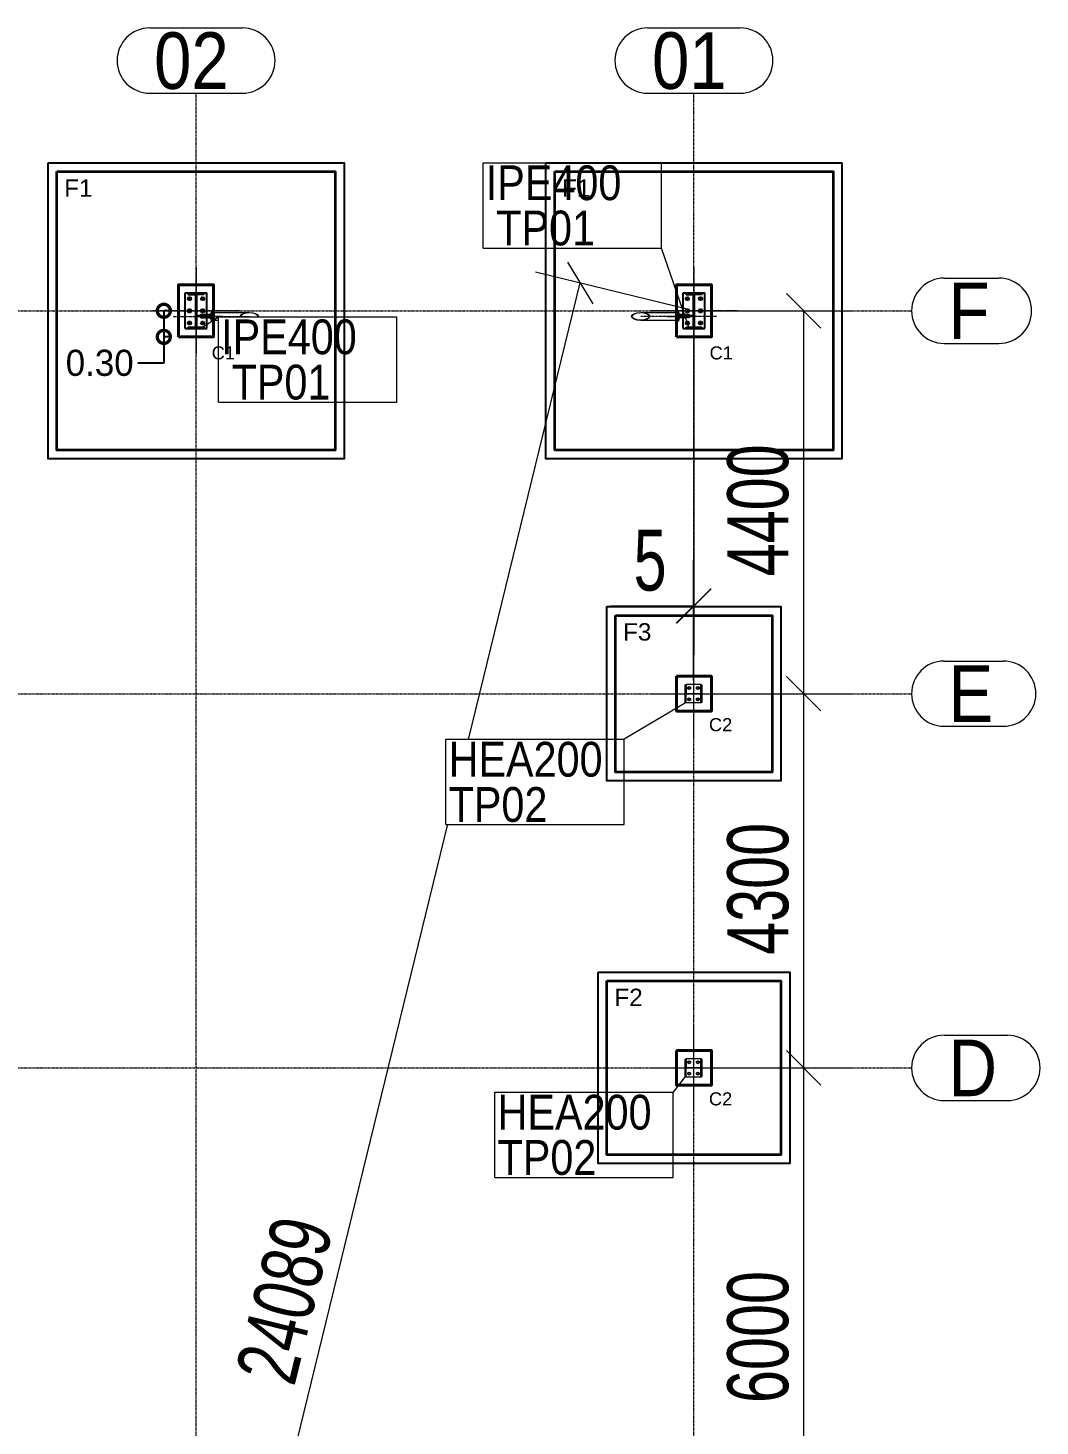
# Model space of a CAD drawing. Header units: millimetres. Extents: x 178198 to 9785548, y 9608 to 2087470.
# Drawn here: x 500031 to 511658, y 50280 to 66346 of the extents above; entities that cross this region are included whole.
import ezdxf

# ---------------------------------------------------------------- set-up
doc = ezdxf.new("R2010")
doc.units = ezdxf.units.MM
doc.header["$PDMODE"] = 35
doc.linetypes.add('XKITLINE00', pattern=[0])
doc.linetypes.add('XKITLINE03', pattern=[6, 3, -1, 1, -1])
for name, color, linetype, lineweight in [('Bolt', 7, 'Continuous', 0), ('Column', 7, 'Continuous', 40), ('foundation', 7, 'Continuous', 35), ('Part', 2, 'Continuous', 0), ('PartMark', 3, 'Continuous', 0), ('S-GRID', 1, 'Continuous', 0), ('Z-DIMENSIONS', 1, 'Continuous', 0)]:
    doc.layers.add(name, color=color, linetype=linetype, lineweight=lineweight)
for name, color, linetype in [('dim_axis', 251, 'Continuous'), ('dim_axis @ 100', 251, 'Continuous'), ('plain foundation', 8, 'Continuous'), ('Steel Section', 7, 'Continuous'), ('text', 7, 'Continuous')]:
    doc.layers.add(name, color=color, linetype=linetype)
doc.styles.add('Andalus1', font='andlso.ttf', dxfattribs={"height": 3})
doc.styles.add('Arial', font='arial.ttf', dxfattribs={"height": 2.034003})
doc.styles.add('Arial2', font='arial.ttf', dxfattribs={"height": 300})
doc.styles.add('ARIAL_NARROW', font='ARIALN.TTF')
doc.dimstyles.new('Annotative1', dxfattribs={"dimscale": 0, "dimtxt": 3, "dimasz": 3, "dimexe": 0, "dimexo": 1, "dimtad": 0, "dimtih": 1, "dimtoh": 1, "dimlfac": 0.001, "dimzin": 1, "dimdsep": 46, "dimtxsty": 'Andalus1', "dimblk": 'DOTSMALL', "dimcen": 2.5, "dimclrd": 256, "dimclre": 256, "dimclrt": 256, "dimadec": 4, "dimazin": 0, "dimtfac": 1, "dimtmove": 0, "dimatfit": 3, "dimldrblk": 'DOTSMALL', "dimfxl": 1, "dimlwd": -1, "dimlwe": -1, "dimarcsym": 0})

# ---------------------------------------------------------------- blocks, each defined once
blk = doc.blocks.new('_DotSmall')
at = {"color": 0, "linetype": 'ByBlock', "const_width": 0.5}
blk.add_lwpolyline([(-0.0625, 0, 1), (0.0625, 0, 1)], format="xyb", close=True, dxfattribs=at)
blk = doc.blocks.new('*D160')
at = {"layer": 'Defpoints', "color": 0, "transparency": 16777216}
for p in [(501762, 63096), (501592, 62796), (501762, 62796)]:
    blk.add_point(p, dxfattribs=at)
at = {"layer": 'dim_axis', "transparency": 16777216}
for p, q in [((501662, 63096), (501592, 63096)), ((501592, 63096), (501592, 62796)), ((501662, 62796), (501592, 62796)), ((501592, 62796), (501592, 62496)), ((501592, 62496), (501292, 62496))]:
    blk.add_line(p, q, dxfattribs=at)
at = {"layer": 'dim_axis', "transparency": 16777216, "xscale": 300, "yscale": 300, "zscale": 300}
for p, rotation in [((501592, 63096), 90), ((501592, 62796), 270)]:
    blk.add_blockref('_DotSmall', p, dxfattribs=dict(at, rotation=rotation))
at = {"layer": 'dim_axis', "transparency": 16777216, "insert": (500855, 62496), "char_height": 300, "attachment_point": 5, "style": 'Andalus1'}
blk.add_mtext('0.30', dxfattribs=at)
blk = doc.blocks.new('bng')
at = {"layer": 'Bolt', "linetype": 'XKITLINE00', "lineweight": 0}
for p, q in [((502015.27428, 63056.04028), (502125.87522, 63056.04028)), ((502015.27428, 63046.04028), (502015.27428, 63056.04028)), ((502015.27428, 63016.04028), (502015.27428, 63026.04028)), ((502015.27428, 63016.04028), (502125.87522, 63016.04028)), ((502024.29209, 63046.04028), (502024.29209, 63056.04028)), ((502024.29209, 63016.04028), (502024.29209, 63026.04028)), ((502039.81277, 63046.04028), (502039.81277, 63056.04028)), ((502039.81277, 63016.04028), (502039.81277, 63026.04028)), ((502046.31565, 63046.04028), (502046.31565, 63056.04028)), ((502046.31565, 63016.04028), (502046.31565, 63026.04028)), ((502049.32167, 63046.04028), (502049.32167, 63056.04028)), ((502049.32167, 63016.04028), (502049.32167, 63026.04028)), ((502064.84235, 63046.04028), (502064.84235, 63056.04028)), ((502064.84235, 63016.04028), (502064.84235, 63026.04028)), ((502069.80427, 63046.04028), (502069.80427, 63056.04028)), ((502069.80427, 63016.04028), (502069.80427, 63026.04028)), ((502078.82208, 63046.04028), (502078.82208, 63056.04028)), ((502078.82208, 63016.04028), (502078.82208, 63026.04028)), ((502094.34277, 63046.04028), (502094.34277, 63056.04028)), ((502094.34277, 63016.04028), (502094.34277, 63026.04028)), ((502100.84564, 63046.04028), (502100.84564, 63056.04028)), ((502100.84564, 63016.04028), (502100.84564, 63026.04028)), ((502103.85166, 63046.04028), (502103.85166, 63056.04028)), ((502103.85166, 63016.04028), (502103.85166, 63026.04028)), ((502119.37235, 63046.04028), (502119.37235, 63056.04028)), ((502119.37235, 63016.04028), (502119.37235, 63026.04028)), ((502125.87522, 63046.04028), (502125.87522, 63056.04028)), ((502125.87522, 63016.04028), (502125.87522, 63021.83317)), ((507518.4668, 63056.04029), (507629.06775, 63056.04029)), ((507518.4668, 63046.04029), (507518.4668, 63056.04029)), ((507518.4668, 63016.04029), (507518.4668, 63021.83318)), ((507629.06775, 63016.04029), (507518.4668, 63016.04029)), ((507524.96968, 63046.04029), (507524.96968, 63056.04029)), ((507524.96968, 63016.04029), (507524.96968, 63026.04029)), ((507540.49036, 63046.04029), (507540.49036, 63056.04029)), ((507540.49036, 63016.04029), (507540.49036, 63026.04029)), ((507543.49638, 63046.04029), (507543.49638, 63056.04029)), ((507543.49638, 63016.04029), (507543.49638, 63026.04029)), ((507549.99925, 63046.04029), (507549.99925, 63056.04029)), ((507549.99925, 63016.04029), (507549.99925, 63026.04029)), ((507565.51994, 63046.04029), (507565.51994, 63056.04029)), ((507565.51994, 63016.04029), (507565.51994, 63026.04029)), ((507574.53775, 63046.04029), (507574.53775, 63056.04029)), ((507574.53775, 63016.04029), (507574.53775, 63026.04029)), ((507579.49967, 63046.04029), (507579.49967, 63056.04029)), ((507579.49967, 63016.04029), (507579.49967, 63026.04029)), ((507595.02036, 63046.04029), (507595.02036, 63056.04029)), ((507595.02036, 63016.04029), (507595.02036, 63026.04029)), ((507598.02637, 63046.04029), (507598.02637, 63056.04029)), ((507598.02637, 63016.04029), (507598.02637, 63026.04029)), ((507604.52925, 63046.04029), (507604.52925, 63056.04029)), ((507604.52925, 63016.04029), (507604.52925, 63026.04029)), ((507620.04993, 63046.04029), (507620.04993, 63056.04029)), ((507620.04993, 63016.04029), (507620.04993, 63026.04029)), ((507629.06775, 63046.04029), (507629.06775, 63056.04029)), ((507629.06775, 63026.04029), (507629.06775, 63016.04029))]:
    blk.add_line(p, q, dxfattribs=at)
at = {"layer": 'Column', "lineweight": 40}
for points in [[(501762.17101, 62796.04029), (502162.17101, 62796.04029), (502162.17101, 63396.04029), (501762.17101, 63396.04029)], [(507482.17101, 62796.04029), (507882.17101, 62796.04029), (507882.17101, 63396.04029), (507482.17101, 63396.04029)], [(507482.171, 58896.04028), (507882.171, 58896.04028), (507882.171, 58496.04028), (507482.171, 58496.04028)], [(507482.171, 54596.04028), (507882.171, 54596.04028), (507882.171, 54196.04028), (507482.171, 54196.04028)]]:
    blk.add_lwpolyline(points, close=True, dxfattribs=at)
at = {"layer": 'foundation'}
for points in [[(500362.17101, 64696.04029), (503562.17101, 64696.04029), (503562.17101, 61496.04029), (500362.17101, 61496.04029)], [(506082.17101, 64696.04029), (509282.17101, 64696.04029), (509282.17101, 61496.04029), (506082.17101, 61496.04029)], [(506782.17101, 59596.04029), (508582.17101, 59596.04029), (508582.17101, 57796.04029), (506782.17101, 57796.04029)], [(506682.171, 55396.04028), (508682.171, 55396.04028), (508682.171, 53396.04028), (506682.171, 53396.04028)]]:
    blk.add_lwpolyline(points, close=True, dxfattribs=at)
at = {"layer": 'Part', "linetype": 'XKITLINE03', "lineweight": 0}
for p, q in [((501962.17101, 63596.04029), (501962.17101, 62596.04029)), ((507682.17101, 63596.04029), (507682.17101, 62596.04029)), ((502462.17101, 63096.04029), (501462.17101, 63096.04029)), ((501697.95313, 63031.04029), (502574.10802, 63031.04029)), ((507946.38889, 63031.04029), (507070.234, 63031.04029)), ((508182.17101, 63096.04029), (507182.17101, 63096.04029)), ((501887.17101, 62956.04029), (501887.17101, 62956.04029)), ((507607.17101, 62956.04029), (507607.17101, 62956.04029)), ((507677.17101, 59196.04029), (507677.17101, 58196.04029)), ((507177.17101, 58696.04029), (508177.17101, 58696.04029)), ((507727.17101, 58631.04029), (507727.17101, 58631.04029)), ((507677.17101, 54896.04029), (507677.17101, 53896.04029)), ((507177.17101, 54396.04029), (508177.17101, 54396.04029)), ((507727.17101, 54331.04029), (507727.17101, 54331.04029))]:
    blk.add_line(p, q, dxfattribs=at)
at = {"layer": 'Part', "linetype": 'XKITLINE00', "lineweight": 0}
for p, q in [((501837.17101, 62891.04029), (501837.17101, 63301.04029)), ((501837.17101, 63301.04029), (502087.17101, 63301.04029)), ((502087.17101, 63046.04028), (502087.17101, 63301.04029)), ((507557.17101, 63046.04029), (507557.17101, 63301.04029)), ((507557.17101, 63301.04029), (507807.17101, 63301.04029)), ((507807.17101, 62891.04029), (507807.17101, 63301.04029)), ((501866.3864, 63236.04029), (501876.77871, 63254.04029)), ((501876.77871, 63218.04029), (501866.3864, 63236.04029)), ((501872.17101, 63282.54029), (501872.17101, 63296.04029)), ((501872.17101, 63296.04029), (502052.17101, 63296.04029)), ((501872.17101, 63282.54029), (501957.87101, 63282.54029)), ((501872.91487, 63282.54029), (501886.41487, 63296.04029)), ((501876.77871, 63254.04029), (501897.56332, 63254.04029)), ((501897.56332, 63218.04029), (501876.77871, 63218.04029)), ((501897.56332, 63254.04029), (501907.95562, 63236.04029)), ((501907.95562, 63236.04029), (501897.56332, 63218.04029)), ((501957.87101, 62909.54029), (501957.87101, 63282.54029)), ((502052.17101, 63282.54029), (501966.47101, 63282.54029)), ((501966.47101, 63282.54029), (501966.47101, 62909.54029)), ((502016.3864, 63236.04029), (502026.77871, 63254.04029)), ((502026.77871, 63218.04029), (502016.3864, 63236.04029)), ((502026.77871, 63254.04029), (502047.56332, 63254.04029)), ((502047.56332, 63218.04029), (502026.77871, 63218.04029)), ((502047.56332, 63254.04029), (502057.95562, 63236.04029)), ((502057.95562, 63236.04029), (502047.56332, 63218.04029)), ((502052.17101, 63296.04029), (502052.17101, 63282.54029)), ((507586.3864, 63236.04029), (507596.77871, 63254.04029)), ((507596.77871, 63218.04029), (507586.3864, 63236.04029)), ((507592.17101, 63282.54029), (507592.17101, 63296.04029)), ((507592.17101, 63296.04029), (507772.17101, 63296.04029)), ((507592.17101, 63282.54029), (507677.87101, 63282.54029)), ((507592.91487, 63282.54029), (507606.41487, 63296.04029)), ((507596.77871, 63254.04029), (507617.56332, 63254.04029)), ((507617.56332, 63218.04029), (507596.77871, 63218.04029)), ((507617.56332, 63254.04029), (507627.95562, 63236.04029)), ((507627.95562, 63236.04029), (507617.56332, 63218.04029)), ((507677.87101, 62909.54029), (507677.87101, 63282.54029)), ((507772.17101, 63282.54029), (507686.47101, 63282.54029)), ((507686.47101, 63282.54029), (507686.47101, 62909.54029)), ((507736.3864, 63236.04029), (507746.77871, 63254.04029)), ((507746.77871, 63218.04029), (507736.3864, 63236.04029)), ((507746.77871, 63254.04029), (507767.56332, 63254.04029)), ((507767.56332, 63218.04029), (507746.77871, 63218.04029)), ((507767.56332, 63254.04029), (507777.95562, 63236.04029)), ((507777.95562, 63236.04029), (507767.56332, 63218.04029)), ((507772.17101, 63296.04029), (507772.17101, 63282.54029)), ((501866.3864, 63096.04029), (501876.77871, 63114.04029)), ((501876.77871, 63078.04029), (501866.3864, 63096.04029)), ((501876.77871, 63114.04029), (501897.56332, 63114.04029)), ((501897.56332, 63078.04029), (501876.77871, 63078.04029)), ((501897.56332, 63114.04029), (501907.95562, 63096.04029)), ((501907.95562, 63096.04029), (501897.56332, 63078.04029)), ((501957.87101, 63084.61835), (501966.47101, 63093.21835)), ((501966.47101, 63046.04028), (502126.3559, 63046.04028)), ((502104.84876, 63036.04028), (501966.47101, 63036.04028)), ((501990.87205, 63026.04028), (501990.87205, 63036.04028)), ((502270.56686, 63026.04028), (501990.87205, 63026.04028)), ((501995.78878, 63026.04028), (501995.78878, 63036.04028)), ((502016.3864, 63096.04029), (502026.77871, 63114.04029)), ((502026.77871, 63078.04029), (502016.3864, 63096.04029)), ((502026.77871, 63114.04029), (502047.56332, 63114.04029)), ((502047.56332, 63078.04029), (502026.77871, 63078.04029)), ((502047.56332, 63114.04029), (502057.95562, 63096.04029)), ((502057.95562, 63096.04029), (502047.56332, 63078.04029)), ((502087.17101, 62891.04029), (502087.17101, 63026.04028)), ((502100.44773, 63036.04028), (502100.44773, 63046.04028)), ((502104.84876, 63036.04028), (502270.56686, 63036.04028)), ((502126.84026, 63051.87739), (502125.52612, 63036.04028)), ((502125.52612, 63026.04028), (502126.84026, 63010.20317)), ((502131.76411, 63069.54224), (502126.84026, 63051.87739)), ((502126.84026, 63010.20317), (502131.76411, 62992.53832)), ((502130.07029, 63036.04028), (502131.38442, 63051.87739)), ((502131.38442, 63010.20317), (502130.07029, 63026.04028)), ((502131.38442, 63051.87739), (502136.30827, 63069.54224)), ((502136.30827, 62992.53832), (502131.38442, 63010.20317)), ((502139.13317, 63081.34552), (502131.76411, 63069.54224)), ((502131.76411, 62992.53832), (502139.13317, 62980.73505)), ((502135.23847, 63048.05056), (502134.24188, 63036.04028)), ((502134.24188, 63026.04028), (502135.23847, 63014.03001)), ((502139.25804, 63062.47118), (502135.23847, 63048.05056)), ((502135.23847, 63014.03001), (502139.25804, 62999.60939)), ((502136.30827, 63069.54224), (502143.67733, 63081.34552)), ((502143.67733, 62980.73505), (502136.30827, 62992.53832)), ((502147.82557, 63085.49028), (502139.13317, 63081.34552)), ((502139.13317, 62980.73505), (502147.82557, 62976.59029)), ((502145.27374, 63072.10673), (502139.25804, 63062.47118)), ((502139.25804, 62999.60939), (502145.27374, 62989.97384)), ((502143.67733, 63081.34552), (502152.36974, 63085.49028)), ((502152.36974, 62976.59029), (502143.67733, 62980.73505)), ((502152.36974, 63075.49029), (502145.27374, 63072.10673)), ((502145.27374, 62989.97384), (502152.36974, 62986.59029)), ((502147.82557, 63085.49028), (502152.36974, 63085.49028)), ((502152.36974, 63085.49028), (502161.06214, 63081.34552)), ((502152.36974, 63075.49029), (502574.10802, 63075.49029)), ((502152.36974, 62986.59029), (502225.5638, 62986.59029)), ((502161.06214, 62980.73505), (502152.36974, 62976.59029)), ((502161.06214, 63081.34552), (502164.7177, 63075.49029)), ((502164.7177, 62986.59029), (502161.06214, 62980.73505)), ((502263.89458, 63026.04028), (502263.89458, 63036.04028)), ((502270.56687, 63036.04028), (502270.15198, 63031.04029)), ((502270.15198, 63031.04029), (502270.56687, 63026.04028)), ((502467.55409, 63031.04029), (502475.66502, 63048.05056)), ((502472.10576, 63021.4945), (502467.55409, 63031.04029)), ((502475.66502, 63048.05056), (502498.76301, 63062.47118)), ((502484.52379, 63046.51983), (502477.14274, 63031.04029)), ((502477.14274, 63031.04029), (502481.69442, 63021.4945)), ((502505.54321, 63059.64275), (502484.52379, 63046.51983)), ((502498.76301, 63062.47118), (502533.33159, 63072.10673)), ((502537.00101, 63068.41121), (502505.54321, 63059.64275)), ((502533.33159, 63072.10673), (502574.10802, 63075.49029)), ((502574.10802, 63071.49029), (502537.00101, 63068.41121)), ((502559.15579, 63070.24958), (502555.46227, 63073.94309)), ((502574.10802, 63075.49029), (502614.88444, 63072.10673)), ((502611.21502, 63068.41121), (502574.10802, 63071.49029)), ((502642.67282, 63059.64275), (502611.21502, 63068.41121)), ((502614.88444, 63072.10673), (502649.45302, 63062.47118)), ((502663.69225, 63046.51983), (502642.67282, 63059.64275)), ((502649.45302, 63062.47118), (502672.55101, 63048.05056)), ((502671.07329, 63031.04029), (502663.69225, 63046.51983)), ((502666.52162, 63021.4945), (502671.07329, 63031.04029)), ((502672.55101, 63048.05056), (502680.66195, 63031.04029)), ((502680.66195, 63031.04029), (502676.11028, 63021.4945)), ((506963.68007, 63031.04029), (506971.79101, 63048.05056)), ((506971.79101, 63014.03001), (506963.68007, 63031.04029)), ((506971.79101, 63048.05056), (506994.889, 63062.47118)), ((506971.79101, 63014.03001), (506971.79101, 63014.03001)), ((506971.79101, 63014.03001), (506971.79101, 63014.03001)), ((506994.889, 62999.60939), (506971.79101, 63014.03001)), ((506980.64977, 63046.51983), (506973.26873, 63031.04029)), ((506973.26873, 63031.04029), (506980.64977, 63015.56074)), ((507001.6692, 63059.64275), (506980.64977, 63046.51983)), ((506980.64977, 63015.56074), (507001.6692, 63002.43782)), ((506994.889, 63062.47118), (507029.45758, 63072.10673)), ((507029.45758, 62989.97384), (506994.889, 62999.60939)), ((507033.127, 63068.41121), (507001.6692, 63059.64275)), ((507001.6692, 63002.43782), (507033.127, 62993.66936)), ((507029.45758, 63072.10673), (507070.234, 63075.49029)), ((507070.234, 62986.59029), (507029.45758, 62989.97384)), ((507070.234, 63071.49029), (507033.127, 63068.41121)), ((507033.127, 62993.66936), (507070.234, 62990.59029)), ((507055.28177, 63070.24958), (507051.58825, 63073.94309)), ((507070.234, 63075.49029), (507111.01043, 63072.10673)), ((507070.234, 63075.49029), (507491.97228, 63075.49029)), ((507107.34101, 63068.41121), (507070.234, 63071.49029)), ((507070.234, 62990.59029), (507107.34101, 62993.66936)), ((507111.01043, 62989.97384), (507070.234, 62986.59029)), ((507070.234, 62986.59029), (507491.97228, 62986.59029)), ((507138.79881, 63059.64275), (507107.34101, 63068.41121)), ((507107.34101, 62993.66936), (507138.79881, 63002.43782)), ((507111.01043, 63072.10673), (507145.57901, 63062.47118)), ((507145.57901, 62999.60939), (507111.01043, 62989.97384)), ((507130.20677, 62995.32458), (507126.51694, 62999.0144)), ((507159.81824, 63046.51983), (507138.79881, 63059.64275)), ((507138.79881, 63002.43782), (507159.81824, 63015.56074)), ((507145.57901, 63062.47118), (507168.677, 63048.05056)), ((507168.677, 63014.03001), (507145.57901, 62999.60939)), ((507167.19928, 63031.04029), (507159.81824, 63046.51983)), ((507159.81824, 63015.56074), (507167.19928, 63031.04029)), ((507168.677, 63048.05056), (507176.78793, 63031.04029)), ((507176.78793, 63031.04029), (507168.677, 63014.03001)), ((507374.19005, 63031.04029), (507373.77515, 63036.04029)), ((507373.77516, 63036.04029), (507539.49325, 63036.04029)), ((507373.77516, 63026.04029), (507374.19005, 63031.04029)), ((507653.46997, 63026.04029), (507373.77516, 63026.04029)), ((507380.44744, 63026.04029), (507380.44744, 63036.04029)), ((507479.62432, 63075.49029), (507483.27988, 63081.34552)), ((507483.27988, 62980.73506), (507479.62433, 62986.59029)), ((507483.27988, 63081.34552), (507491.97229, 63085.49028)), ((507491.97229, 62976.5903), (507483.27988, 62980.73506)), ((507499.06828, 63072.10673), (507491.97228, 63075.49029)), ((507491.97228, 62986.59029), (507499.06828, 62989.97384)), ((507491.97229, 63085.49028), (507500.66469, 63081.34552)), ((507496.51645, 63085.49028), (507491.97229, 63085.49028)), ((507500.66469, 62980.73506), (507491.97229, 62976.5903)), ((507505.20885, 63081.34552), (507496.51645, 63085.49028)), ((507496.51645, 62976.5903), (507505.20885, 62980.73506)), ((507505.08398, 63062.47118), (507499.06828, 63072.10673)), ((507499.06828, 62989.97384), (507505.08398, 62999.60939)), ((507500.66469, 63081.34552), (507508.03375, 63069.54225)), ((507508.03375, 62992.53833), (507500.66469, 62980.73506)), ((507509.10355, 63048.05056), (507505.08398, 63062.47118)), ((507505.08398, 62999.60939), (507509.10355, 63014.03001)), ((507512.57791, 63069.54225), (507505.20885, 63081.34552)), ((507505.20885, 62980.73506), (507512.57791, 62992.53833)), ((507508.03375, 63069.54225), (507512.9576, 63051.8774)), ((507512.9576, 63010.20318), (507508.03375, 62992.53833)), ((507510.10014, 63036.04029), (507509.10355, 63048.05056)), ((507509.10355, 63014.03001), (507510.10014, 63026.04029)), ((507517.50176, 63051.8774), (507512.57791, 63069.54225)), ((507512.57791, 62992.53833), (507517.50176, 63010.20318)), ((507512.9576, 63051.8774), (507514.27173, 63036.04029)), ((507514.27173, 63026.04029), (507512.9576, 63010.20318)), ((507518.8159, 63036.04029), (507517.50176, 63051.8774)), ((507517.50176, 63010.20318), (507518.8159, 63026.04029)), ((507517.98612, 63046.04029), (507677.87101, 63046.04029)), ((507677.87101, 63036.04029), (507539.49325, 63036.04029)), ((507543.89429, 63036.04029), (507543.89429, 63046.04029)), ((507557.17101, 62891.04029), (507557.17101, 63026.04029)), ((507586.3864, 63096.04029), (507596.77871, 63114.04029)), ((507596.77871, 63078.04029), (507586.3864, 63096.04029)), ((507596.77871, 63114.04029), (507617.56332, 63114.04029)), ((507617.56332, 63078.04029), (507596.77871, 63078.04029)), ((507617.56332, 63114.04029), (507627.95562, 63096.04029)), ((507627.95562, 63096.04029), (507617.56332, 63078.04029)), ((507648.55324, 63026.04029), (507648.55324, 63036.04029)), ((507653.46997, 63036.04029), (507653.46997, 63026.04029)), ((507677.87101, 63084.61835), (507686.47101, 63093.21835)), ((507736.3864, 63096.04029), (507746.77871, 63114.04029)), ((507746.77871, 63078.04029), (507736.3864, 63096.04029)), ((507746.77871, 63114.04029), (507767.56332, 63114.04029)), ((507767.56332, 63078.04029), (507746.77871, 63078.04029)), ((507767.56332, 63114.04029), (507777.95562, 63096.04029)), ((507777.95562, 63096.04029), (507767.56332, 63078.04029)), ((501837.17101, 62891.04029), (502087.17101, 62891.04029)), ((501866.3864, 62956.04029), (501876.77871, 62974.04029)), ((501876.77871, 62938.04029), (501866.3864, 62956.04029)), ((501872.17101, 62896.04029), (501872.17101, 62909.54029)), ((501872.17101, 62909.54029), (501957.87101, 62909.54029)), ((502052.17101, 62896.04029), (501872.17101, 62896.04029)), ((501876.77871, 62974.04029), (501897.56332, 62974.04029)), ((501897.56332, 62938.04029), (501876.77871, 62938.04029)), ((501897.56332, 62974.04029), (501907.95562, 62956.04029)), ((501907.95562, 62956.04029), (501897.56332, 62938.04029)), ((501966.47101, 62909.54029), (502052.17101, 62909.54029)), ((502016.3864, 62956.04029), (502026.77871, 62974.04029)), ((502026.77871, 62938.04029), (502016.3864, 62956.04029)), ((502026.77871, 62974.04029), (502047.56332, 62974.04029)), ((502047.56332, 62938.04029), (502026.77871, 62938.04029)), ((502047.56332, 62974.04029), (502057.95562, 62956.04029)), ((502057.95562, 62956.04029), (502047.56332, 62938.04029)), ((502052.17101, 62909.54029), (502052.17101, 62896.04029)), ((502052.17101, 62896.04029), (502052.17101, 62896.04029)), ((502147.82557, 62976.59029), (502152.36974, 62976.59029)), ((507491.97229, 62976.5903), (507496.51645, 62976.5903)), ((507557.17101, 62891.04029), (507807.17101, 62891.04029)), ((507586.3864, 62956.04029), (507596.77871, 62974.04029)), ((507596.77871, 62938.04029), (507586.3864, 62956.04029)), ((507592.17101, 62896.04029), (507592.17101, 62909.54029)), ((507592.17101, 62909.54029), (507677.87101, 62909.54029)), ((507772.17101, 62896.04029), (507592.17101, 62896.04029)), ((507596.77871, 62974.04029), (507617.56332, 62974.04029)), ((507617.56332, 62938.04029), (507596.77871, 62938.04029)), ((507617.56332, 62974.04029), (507627.95562, 62956.04029)), ((507627.95562, 62956.04029), (507617.56332, 62938.04029)), ((507686.47101, 62909.54029), (507772.17101, 62909.54029)), ((507736.3864, 62956.04029), (507746.77871, 62974.04029)), ((507746.77871, 62938.04029), (507736.3864, 62956.04029)), ((507746.77871, 62974.04029), (507767.56332, 62974.04029)), ((507767.56332, 62938.04029), (507746.77871, 62938.04029)), ((507767.56332, 62974.04029), (507777.95562, 62956.04029)), ((507777.95562, 62956.04029), (507767.56332, 62938.04029)), ((507772.17101, 62909.54029), (507772.17101, 62896.04029)), ((507772.17101, 62896.04029), (507772.17101, 62896.04029)), ((507772.17101, 62896.04029), (507772.17101, 62896.04029)), ((507767.17101, 58801.04029), (507587.17101, 58801.04029)), ((507587.17101, 58796.04029), (507587.17101, 58801.04029)), ((507767.17101, 58796.04029), (507767.17101, 58801.04029)), ((507582.17101, 58596.04029), (507582.17101, 58796.04029)), ((507582.17101, 58796.04029), (507592.17101, 58796.04029)), ((507592.17101, 58796.04029), (507592.17101, 58699.29029)), ((507592.17101, 58699.29029), (507762.17101, 58699.29029)), ((507762.17101, 58692.79029), (507592.17101, 58692.79029)), ((507592.17101, 58596.04029), (507592.17101, 58692.79029)), ((507612.17101, 58769.70054), (507627.17101, 58778.36079)), ((507612.17101, 58752.38003), (507612.17101, 58769.70054)), ((507627.17101, 58743.71978), (507612.17101, 58752.38003)), ((507612.17101, 58639.70054), (507627.17101, 58648.36079)), ((507612.17101, 58622.38003), (507612.17101, 58639.70054)), ((507627.17101, 58778.36079), (507642.17101, 58769.70054)), ((507642.17101, 58752.38003), (507627.17101, 58743.71978)), ((507627.17101, 58648.36079), (507642.17101, 58639.70054)), ((507642.17101, 58769.70054), (507642.17101, 58752.38003)), ((507642.17101, 58639.70054), (507642.17101, 58622.38003)), ((507688.92101, 58692.79029), (507695.42101, 58699.29029)), ((507712.17101, 58769.70054), (507727.17101, 58778.36079)), ((507712.17101, 58752.38003), (507712.17101, 58769.70054)), ((507727.17101, 58743.71978), (507712.17101, 58752.38003)), ((507712.17101, 58639.70054), (507727.17101, 58648.36079)), ((507712.17101, 58622.38003), (507712.17101, 58639.70054)), ((507727.17101, 58778.36079), (507742.17101, 58769.70054)), ((507742.17101, 58752.38003), (507727.17101, 58743.71978)), ((507727.17101, 58648.36079), (507742.17101, 58639.70054)), ((507742.17101, 58769.70054), (507742.17101, 58752.38003)), ((507742.17101, 58639.70054), (507742.17101, 58622.38003)), ((507762.17101, 58699.29029), (507762.17101, 58796.04029)), ((507762.17101, 58796.04029), (507772.17101, 58796.04029)), ((507762.17101, 58766.04029), (507772.17101, 58776.04029)), ((507762.17101, 58596.04029), (507762.17101, 58692.79029)), ((507772.17101, 58796.04029), (507772.17101, 58596.04029)), ((507582.17101, 58596.04029), (507592.17101, 58596.04029)), ((507587.17101, 58591.04029), (507587.17101, 58596.04029)), ((507767.17101, 58591.04029), (507587.17101, 58591.04029)), ((507627.17101, 58613.71978), (507612.17101, 58622.38003)), ((507642.17101, 58622.38003), (507627.17101, 58613.71978)), ((507727.17101, 58613.71978), (507712.17101, 58622.38003)), ((507742.17101, 58622.38003), (507727.17101, 58613.71978)), ((507772.17101, 58596.04029), (507762.17101, 58596.04029)), ((507767.17101, 58591.04029), (507767.17101, 58596.04029)), ((507582.17101, 54296.04029), (507582.17101, 54496.04029)), ((507582.17101, 54496.04029), (507592.17101, 54496.04029)), ((507767.17101, 54501.04029), (507587.17101, 54501.04029)), ((507587.17101, 54496.04029), (507587.17101, 54501.04029)), ((507592.17101, 54496.04029), (507592.17101, 54399.29029)), ((507612.17101, 54469.70054), (507627.17101, 54478.36079)), ((507612.17101, 54452.38003), (507612.17101, 54469.70054)), ((507627.17101, 54478.36079), (507642.17101, 54469.70054)), ((507642.17101, 54469.70054), (507642.17101, 54452.38003)), ((507712.17101, 54469.70054), (507727.17101, 54478.36079)), ((507712.17101, 54452.38003), (507712.17101, 54469.70054)), ((507727.17101, 54478.36079), (507742.17101, 54469.70054)), ((507742.17101, 54469.70054), (507742.17101, 54452.38003)), ((507762.17101, 54399.29029), (507762.17101, 54496.04029)), ((507762.17101, 54496.04029), (507772.17101, 54496.04029)), ((507762.17101, 54466.04029), (507772.17101, 54476.04029)), ((507767.17101, 54496.04029), (507767.17101, 54501.04029)), ((507772.17101, 54496.04029), (507772.17101, 54296.04029)), ((507592.17101, 54399.29029), (507762.17101, 54399.29029)), ((507762.17101, 54392.79029), (507592.17101, 54392.79029)), ((507592.17101, 54296.04029), (507592.17101, 54392.79029)), ((507627.17101, 54443.71978), (507612.17101, 54452.38003)), ((507612.17101, 54339.70054), (507627.17101, 54348.36079)), ((507612.17101, 54322.38003), (507612.17101, 54339.70054)), ((507627.17101, 54313.71978), (507612.17101, 54322.38003)), ((507642.17101, 54452.38003), (507627.17101, 54443.71978)), ((507627.17101, 54348.36079), (507642.17101, 54339.70054)), ((507642.17101, 54322.38003), (507627.17101, 54313.71978)), ((507642.17101, 54339.70054), (507642.17101, 54322.38003)), ((507688.92101, 54392.79029), (507695.42101, 54399.29029)), ((507727.17101, 54443.71978), (507712.17101, 54452.38003)), ((507712.17101, 54339.70054), (507727.17101, 54348.36079)), ((507712.17101, 54322.38003), (507712.17101, 54339.70054)), ((507727.17101, 54313.71978), (507712.17101, 54322.38003)), ((507742.17101, 54452.38003), (507727.17101, 54443.71978)), ((507727.17101, 54348.36079), (507742.17101, 54339.70054)), ((507742.17101, 54322.38003), (507727.17101, 54313.71978)), ((507742.17101, 54339.70054), (507742.17101, 54322.38003)), ((507762.17101, 54296.04029), (507762.17101, 54392.79029)), ((507582.17101, 54296.04029), (507592.17101, 54296.04029)), ((507587.17101, 54291.04029), (507587.17101, 54296.04029)), ((507767.17101, 54291.04029), (507587.17101, 54291.04029)), ((507772.17101, 54296.04029), (507762.17101, 54296.04029)), ((507767.17101, 54291.04029), (507767.17101, 54296.04029))]:
    blk.add_line(p, q, dxfattribs=at)
for centre, radius, start, end in [((501887.17101, 63236.04029), 12, 0, 180), ((501887.17101, 63236.04029), 12, 180, 0), ((502037.17101, 63236.04029), 12, 0, 180), ((502037.17101, 63236.04029), 12, 180, 0), ((507607.17101, 63236.04029), 12, 0, 180), ((507607.17101, 63236.04029), 12, 180, 0), ((507757.17101, 63236.04029), 12, 0, 180), ((507757.17101, 63236.04029), 12, 180, 0), ((501887.17101, 63096.04029), 12, 0, 180), ((501887.17101, 63096.04029), 12, 180, 0), ((502037.17101, 63096.04029), 12, 0, 180), ((502037.17101, 63096.04029), 12, 180, 0), ((507607.17101, 63096.04029), 12, 0, 180), ((507607.17101, 63096.04029), 12, 180, 0), ((507757.17101, 63096.04029), 12, 0, 180), ((507757.17101, 63096.04029), 12, 180, 0), ((501887.17101, 62956.04029), 12, 0, 180), ((501887.17101, 62956.04029), 12, 180, 0), ((502037.17101, 62956.04029), 12, 0, 180), ((502037.17101, 62956.04029), 12, 180, 0), ((507607.17101, 62956.04029), 12, 0, 180), ((507607.17101, 62956.04029), 12, 180, 0), ((507757.17101, 62956.04029), 12, 0, 180), ((507757.17101, 62956.04029), 12, 180, 0), ((507627.17101, 58761.04029), 10, 90, 270), ((507627.17101, 58631.04029), 10, 90, 270), ((507627.17101, 58761.04029), 10, 270, 90), ((507627.17101, 58631.04029), 10, 270, 90), ((507727.17101, 58761.04029), 10, 90, 270), ((507727.17101, 58631.04029), 10, 90, 270), ((507727.17101, 58761.04029), 10, 270, 90), ((507727.17101, 58631.04029), 10, 270, 90), ((507627.17101, 54461.04029), 10, 90, 270), ((507627.17101, 54461.04029), 10, 270, 90), ((507727.17101, 54461.04029), 10, 90, 270), ((507727.17101, 54461.04029), 10, 270, 90), ((507627.17101, 54331.04029), 10, 90, 270), ((507627.17101, 54331.04029), 10, 270, 90), ((507727.17101, 54331.04029), 10, 90, 270), ((507727.17101, 54331.04029), 10, 270, 90)]:
    blk.add_arc(centre, radius, start, end, dxfattribs=at)
at = {"layer": 'PartMark', "linetype": 'XKITLINE00', "lineweight": 0}
for p, q in [((505260.41743, 64797.21364), (507310.41743, 64797.21364)), ((505260.41743, 63817.21364), (505260.41743, 64797.21364)), ((507310.41743, 63817.21364), (507310.41743, 64797.21364)), ((505260.41743, 63817.21364), (507310.41743, 63817.21364)), ((507628.46501, 62896.53029), (507310.41743, 63817.21364)), ((502015.87701, 62896.53029), (502220.5638, 63026.4945)), ((502220.5638, 63026.4945), (504270.5638, 63026.4945)), ((502220.5638, 62046.4945), (502220.5638, 63026.4945)), ((504270.5638, 62046.4945), (504270.5638, 63026.4945)), ((502220.5638, 62046.4945), (504270.5638, 62046.4945)), ((507592.17101, 58596.04029), (506880.34737, 58172.84121)), ((504833.4333, 58172.84121), (506880.34737, 58172.84121)), ((504833.4333, 57192.84121), (504833.4333, 58172.84121)), ((506880.34737, 57192.84121), (506880.34737, 58172.84121)), ((504833.4333, 57192.84121), (506880.34737, 57192.84121)), ((507582.17101, 54296.04029), (507443.00848, 54116.99205)), ((505396.09442, 54116.99205), (507443.00848, 54116.99205)), ((505396.09442, 53136.99205), (505396.09442, 54116.99205)), ((507443.00848, 53136.99205), (507443.00848, 54116.99205)), ((505396.09442, 53136.99205), (507443.00848, 53136.99205))]:
    blk.add_line(p, q, dxfattribs=at)
at = {"layer": 'plain foundation'}
for points in [[(500262.17101, 64796.04029), (503662.17101, 64796.04029), (503662.17101, 61396.04029), (500262.17101, 61396.04029)], [(505982.17101, 64796.04029), (509382.17101, 64796.04029), (509382.17101, 61396.04029), (505982.17101, 61396.04029)], [(506682.17101, 59696.04029), (508682.17101, 59696.04029), (508682.17101, 57696.04029), (506682.17101, 57696.04029)], [(506582.171, 55496.04028), (508782.171, 55496.04028), (508782.171, 53296.04028), (506582.171, 53296.04028)]]:
    blk.add_lwpolyline(points, close=True, dxfattribs=at)
at = {"layer": 'S-GRID', "linetype": 'XKITLINE00', "lineweight": 0}
for p, q in [((501430.06652, 66346.04029), (502494.2755, 66346.04029)), ((507150.06652, 66346.04029), (508214.2755, 66346.04029)), ((501430.06652, 65596.04029), (502494.2755, 65596.04029)), ((507150.06652, 65596.04029), (508214.2755, 65596.04029)), ((510557.17101, 63471.04029), (511186.56554, 63471.04029)), ((510557.17101, 62721.04029), (511186.56554, 62721.04029)), ((510557.17101, 59071.04029), (511235.44249, 59071.04029)), ((510557.17101, 58321.04029), (511235.44249, 58321.04029)), ((510557.17101, 54771.04029), (511283.04992, 54771.04029)), ((510557.17101, 54021.04029), (511283.04992, 54021.04029))]:
    blk.add_line(p, q, dxfattribs=at)
at = {"layer": 'S-GRID', "linetype": 'XKITLINE03', "lineweight": 0}
for p, q in [((501962.17101, 41159.87382), (501962.17101, 65596.04029)), ((507682.17101, 37196.04029), (507682.17101, 65596.04029)), ((425102.17101, 63096.04029), (510182.17101, 63096.04029)), ((425102.17101, 58696.04029), (510182.17101, 58696.04029)), ((425102.17101, 54396.04029), (510182.17101, 54396.04029))]:
    blk.add_line(p, q, dxfattribs=at)
at = {"layer": 'S-GRID', "linetype": 'XKITLINE00', "lineweight": 0}
for centre, start, end in [((501430.06652, 65971.04029), 90, 270), ((502494.2755, 65971.04029), 270, 90), ((507150.06652, 65971.04029), 90, 270), ((508214.2755, 65971.04029), 270, 90), ((510557.17101, 63096.04029), 90, 270), ((511186.56554, 63096.04029), 270, 90), ((510557.17101, 58696.04029), 90, 270), ((511235.44249, 58696.04029), 270, 90), ((510557.17101, 54396.04029), 90, 270), ((511283.04992, 54396.04029), 270, 90)]:
    blk.add_arc(centre, 375, start, end, dxfattribs=at)
at = {"layer": 'Steel Section'}
for p, q in [((501837.17101, 62891.04029), (501837.17101, 63301.04029)), ((501837.17101, 63301.04029), (502087.17101, 63301.04029)), ((502087.17101, 62891.04029), (502087.17101, 63301.04029)), ((507557.17101, 62891.04029), (507557.17101, 63301.04029)), ((507557.17101, 63301.04029), (507807.17101, 63301.04029)), ((507807.17101, 62891.04029), (507807.17101, 63301.04029)), ((501866.3864, 63236.04029), (501876.77871, 63254.04029)), ((501876.77871, 63218.04029), (501866.3864, 63236.04029)), ((501872.17101, 63282.54029), (501872.17101, 63296.04029)), ((501872.17101, 63296.04029), (502052.17101, 63296.04029)), ((501872.17101, 63282.54029), (501957.87101, 63282.54029)), ((501872.91487, 63282.54029), (501886.41487, 63296.04029)), ((501876.77871, 63254.04029), (501897.56332, 63254.04029)), ((501897.56332, 63218.04029), (501876.77871, 63218.04029)), ((501897.56332, 63254.04029), (501907.95562, 63236.04029)), ((501907.95562, 63236.04029), (501897.56332, 63218.04029)), ((501957.87101, 62909.54029), (501957.87101, 63282.54029)), ((502052.17101, 63282.54029), (501966.47101, 63282.54029)), ((501966.47101, 63282.54029), (501966.47101, 62909.54029)), ((502016.3864, 63236.04029), (502026.77871, 63254.04029)), ((502026.77871, 63218.04029), (502016.3864, 63236.04029)), ((502026.77871, 63254.04029), (502047.56332, 63254.04029)), ((502047.56332, 63218.04029), (502026.77871, 63218.04029)), ((502047.56332, 63254.04029), (502057.95562, 63236.04029)), ((502057.95562, 63236.04029), (502047.56332, 63218.04029)), ((502052.17101, 63296.04029), (502052.17101, 63282.54029)), ((507586.3864, 63236.04029), (507596.77871, 63254.04029)), ((507596.77871, 63218.04029), (507586.3864, 63236.04029)), ((507592.17101, 63282.54029), (507592.17101, 63296.04029)), ((507592.17101, 63296.04029), (507772.17101, 63296.04029)), ((507592.17101, 63282.54029), (507677.87101, 63282.54029)), ((507592.91487, 63282.54029), (507606.41487, 63296.04029)), ((507596.77871, 63254.04029), (507617.56332, 63254.04029)), ((507617.56332, 63218.04029), (507596.77871, 63218.04029)), ((507617.56332, 63254.04029), (507627.95562, 63236.04029)), ((507627.95562, 63236.04029), (507617.56332, 63218.04029)), ((507677.87101, 62909.54029), (507677.87101, 63282.54029)), ((507772.17101, 63282.54029), (507686.47101, 63282.54029)), ((507686.47101, 63282.54029), (507686.47101, 62909.54029)), ((507736.3864, 63236.04029), (507746.77871, 63254.04029)), ((507746.77871, 63218.04029), (507736.3864, 63236.04029)), ((507746.77871, 63254.04029), (507767.56332, 63254.04029)), ((507767.56332, 63218.04029), (507746.77871, 63218.04029)), ((507767.56332, 63254.04029), (507777.95562, 63236.04029)), ((507777.95562, 63236.04029), (507767.56332, 63218.04029)), ((507772.17101, 63296.04029), (507772.17101, 63282.54029)), ((501866.3864, 63096.04029), (501876.77871, 63114.04029)), ((501876.77871, 63078.04029), (501866.3864, 63096.04029)), ((501876.77871, 63114.04029), (501897.56332, 63114.04029)), ((501897.56332, 63078.04029), (501876.77871, 63078.04029)), ((501897.56332, 63114.04029), (501907.95562, 63096.04029)), ((501907.95562, 63096.04029), (501897.56332, 63078.04029)), ((501957.87101, 63084.61835), (501966.47101, 63093.21835)), ((502016.3864, 63096.04029), (502026.77871, 63114.04029)), ((502026.77871, 63078.04029), (502016.3864, 63096.04029)), ((502026.77871, 63114.04029), (502047.56332, 63114.04029)), ((502047.56332, 63078.04029), (502026.77871, 63078.04029)), ((502047.56332, 63114.04029), (502057.95562, 63096.04029)), ((502057.95562, 63096.04029), (502047.56332, 63078.04029)), ((507586.3864, 63096.04029), (507596.77871, 63114.04029)), ((507596.77871, 63078.04029), (507586.3864, 63096.04029)), ((507596.77871, 63114.04029), (507617.56332, 63114.04029)), ((507617.56332, 63078.04029), (507596.77871, 63078.04029)), ((507617.56332, 63114.04029), (507627.95562, 63096.04029)), ((507627.95562, 63096.04029), (507617.56332, 63078.04029)), ((507677.87101, 63084.61835), (507686.47101, 63093.21835)), ((507736.3864, 63096.04029), (507746.77871, 63114.04029)), ((507746.77871, 63078.04029), (507736.3864, 63096.04029)), ((507746.77871, 63114.04029), (507767.56332, 63114.04029)), ((507767.56332, 63078.04029), (507746.77871, 63078.04029)), ((507767.56332, 63114.04029), (507777.95562, 63096.04029)), ((507777.95562, 63096.04029), (507767.56332, 63078.04029)), ((501837.17101, 62891.04029), (502087.17101, 62891.04029)), ((501866.3864, 62956.04029), (501876.77871, 62974.04029)), ((501876.77871, 62938.04029), (501866.3864, 62956.04029)), ((501872.17101, 62896.04029), (501872.17101, 62909.54029)), ((501872.17101, 62909.54029), (501957.87101, 62909.54029)), ((502052.17101, 62896.04029), (501872.17101, 62896.04029)), ((501876.77871, 62974.04029), (501897.56332, 62974.04029)), ((501897.56332, 62938.04029), (501876.77871, 62938.04029)), ((501887.17101, 62956.04029), (501887.17101, 62956.04029)), ((501897.56332, 62974.04029), (501907.95562, 62956.04029)), ((501907.95562, 62956.04029), (501897.56332, 62938.04029)), ((501966.47101, 62909.54029), (502052.17101, 62909.54029)), ((502016.3864, 62956.04029), (502026.77871, 62974.04029)), ((502026.77871, 62938.04029), (502016.3864, 62956.04029)), ((502026.77871, 62974.04029), (502047.56332, 62974.04029)), ((502047.56332, 62938.04029), (502026.77871, 62938.04029)), ((502047.56332, 62974.04029), (502057.95562, 62956.04029)), ((502057.95562, 62956.04029), (502047.56332, 62938.04029)), ((502052.17101, 62909.54029), (502052.17101, 62896.04029)), ((502052.17101, 62896.04029), (502052.17101, 62896.04029)), ((507557.17101, 62891.04029), (507807.17101, 62891.04029)), ((507586.3864, 62956.04029), (507596.77871, 62974.04029)), ((507596.77871, 62938.04029), (507586.3864, 62956.04029)), ((507592.17101, 62896.04029), (507592.17101, 62909.54029)), ((507592.17101, 62909.54029), (507677.87101, 62909.54029)), ((507772.17101, 62896.04029), (507592.17101, 62896.04029)), ((507596.77871, 62974.04029), (507617.56332, 62974.04029)), ((507617.56332, 62938.04029), (507596.77871, 62938.04029)), ((507607.17101, 62956.04029), (507607.17101, 62956.04029)), ((507617.56332, 62974.04029), (507627.95562, 62956.04029)), ((507627.95562, 62956.04029), (507617.56332, 62938.04029)), ((507686.47101, 62909.54029), (507772.17101, 62909.54029)), ((507736.3864, 62956.04029), (507746.77871, 62974.04029)), ((507746.77871, 62938.04029), (507736.3864, 62956.04029)), ((507746.77871, 62974.04029), (507767.56332, 62974.04029)), ((507767.56332, 62938.04029), (507746.77871, 62938.04029)), ((507767.56332, 62974.04029), (507777.95562, 62956.04029)), ((507777.95562, 62956.04029), (507767.56332, 62938.04029)), ((507772.17101, 62909.54029), (507772.17101, 62896.04029)), ((507772.17101, 62896.04029), (507772.17101, 62896.04029))]:
    blk.add_line(p, q, dxfattribs=at)
for centre, start, end in [((501887.17101, 63236.04029), 0, 180), ((501887.17101, 63236.04029), 180, 0), ((502037.17101, 63236.04029), 0, 180), ((502037.17101, 63236.04029), 180, 0), ((507607.17101, 63236.04029), 0, 180), ((507607.17101, 63236.04029), 180, 0), ((507757.17101, 63236.04029), 0, 180), ((507757.17101, 63236.04029), 180, 0), ((501887.17101, 63096.04029), 0, 180), ((501887.17101, 63096.04029), 180, 0), ((502037.17101, 63096.04029), 0, 180), ((502037.17101, 63096.04029), 180, 0), ((507607.17101, 63096.04029), 0, 180), ((507607.17101, 63096.04029), 180, 0), ((507757.17101, 63096.04029), 0, 180), ((507757.17101, 63096.04029), 180, 0), ((501887.17101, 62956.04029), 0, 180), ((501887.17101, 62956.04029), 180, 0), ((502037.17101, 62956.04029), 0, 180), ((502037.17101, 62956.04029), 180, 0), ((507607.17101, 62956.04029), 0, 180), ((507607.17101, 62956.04029), 180, 0), ((507757.17101, 62956.04029), 0, 180), ((507757.17101, 62956.04029), 180, 0)]:
    blk.add_arc(centre, 12, start, end, dxfattribs=at)
at = {"layer": 'Z-DIMENSIONS', "linetype": 'XKITLINE00', "lineweight": 0}
for p, q in [((506229.52914, 63654.94985), (506520.1569, 63176.26885)), ((507633.60106, 63107.91294), (505862.43004, 63540.86586)), ((505092.05525, 58167.84121), (506374.84302, 63415.60935)), ((508744.82521, 63294.03018), (509140.80501, 62898.05039)), ((507857.17101, 63096.04029), (509502.81511, 63096.04029)), ((508942.81511, 58696.04029), (508942.81511, 63096.04029)), ((507682.17101, 62841.04029), (507682.17101, 59143.49073)), ((507677.17101, 58851.04029), (507677.17101, 60230.99073)), ((507875.16091, 59901.48063), (507479.18111, 59505.50084)), ((507880.16091, 59901.48063), (507484.18111, 59505.50084)), ((507677.17101, 59703.49073), (506726.6339, 59703.49073)), ((507677.17101, 59703.49073), (506726.6339, 59703.49073)), ((507677.17101, 59703.49073), (507682.17101, 59703.49073)), ((508744.82521, 58894.03018), (509140.80501, 58498.05039)), ((508744.82521, 58894.03018), (509140.80501, 58498.05039)), ((507822.17101, 58696.04029), (509502.81511, 58696.04029)), ((507822.17101, 58696.04029), (509502.81511, 58696.04029)), ((508942.81511, 54396.04029), (508942.81511, 58696.04029)), ((500654.84302, 40015.60935), (504854.94414, 57197.84121)), ((508744.82521, 54594.03018), (509140.80501, 54198.05039)), ((508744.82521, 54594.03018), (509140.80501, 54198.05039)), ((507822.17101, 54396.04029), (509502.81511, 54396.04029)), ((507822.17101, 54396.04029), (509502.81511, 54396.04029)), ((508942.81511, 48396.04029), (508942.81511, 54396.04029))]:
    blk.add_line(p, q, dxfattribs=at)
at = {"layer": 'PartMark', "style": 'Arial', "width": 0.85}
for s, p in [('IPE400', (505290.41743, 64367.21364)), ('TP01', (505410.41743, 63847.21364)), ('IPE400', (502250.5638, 62596.4945)), ('TP01', (502370.5638, 62076.4945)), ('HEA200', (504863.4333, 57742.84121)), ('TP02', (504863.4333, 57222.84121)), ('HEA200', (505426.09442, 53686.99205)), ('TP02', (505426.09442, 53166.99205))]:
    blk.add_text(s, height=400, dxfattribs=at).set_placement(p)
at = {"layer": 'S-GRID', "style": 'Arial', "width": 0.85}
for s, p in [('02', (501480.06652, 65646.04029)), ('01', (507200.06652, 65646.04029)), ('F', (510607.17101, 62771.04029)), ('E', (510607.17101, 58371.04029)), ('D', (510607.17101, 54071.04029))]:
    blk.add_text(s, height=650, dxfattribs=at).set_placement(p)
at = {"layer": 'text', "attachment_point": 1, "style": 'Arial2'}
for s, insert, char_height in [('F1', (500447.39063, 64606.36891), 200), ('F1', (506167.39063, 64606.36891), 200), ('C1', (502141.67073, 62687.30673), 150), ('C1', (507861.67073, 62687.30673), 150), ('F3', (506867.39063, 59506.36891), 200), ('C2', (507854.38721, 58415.05417), 150), ('F2', (506767.39062, 55306.36891), 200), ('C2', (507854.38721, 54115.05417), 150)]:
    blk.add_mtext_dynamic_manual_height_columns(s, width=1191.032635, gutter_width=1500, heights=[0], dxfattribs=dict(at, insert=insert, char_height=char_height))
at = {"layer": 'Z-DIMENSIONS', "style": 'ARIAL_NARROW', "width": 0.85}
for s, rotation, p in [('4400', 90.000210442, (508765.31511, 60044.96607)), ('4300', 90.000210442, (508765.31511, 55694.96607)), ('24089', 76.266412122, (503089.80694, 50724.34146)), ('6000', 90.000210442, (508765.31511, 50544.96607))]:
    blk.add_text(s, height=700, rotation=rotation, dxfattribs=at).set_placement(p)
blk.add_text('5', height=700, dxfattribs=at).set_placement((506989.1339, 59880.99073))
at = {"layer": 'dim_axis @ 100'}
dim = blk.add_linear_dim(base=(501592.09093, 62796.04029), p1=(501762.17101, 63096.04029), p2=(501762.17101, 62796.04029), angle=90, dimstyle='Annotative1', override={"dimscale": 100, "dimtix": 0, "dimtofl": 1, "dimtmove": 0, "dimatfit": 3}, dxfattribs=at)
dim.commit()
dim.dimension.update_dxf_attribs({"geometry": '*D160', "text_midpoint": (500854.53959, 62496.04029)})

msp = doc.modelspace()

# ---------------------------------------------------------------- block references
msp.add_blockref('bng', (0, 0))

doc.saveas('drawing.dxf')
